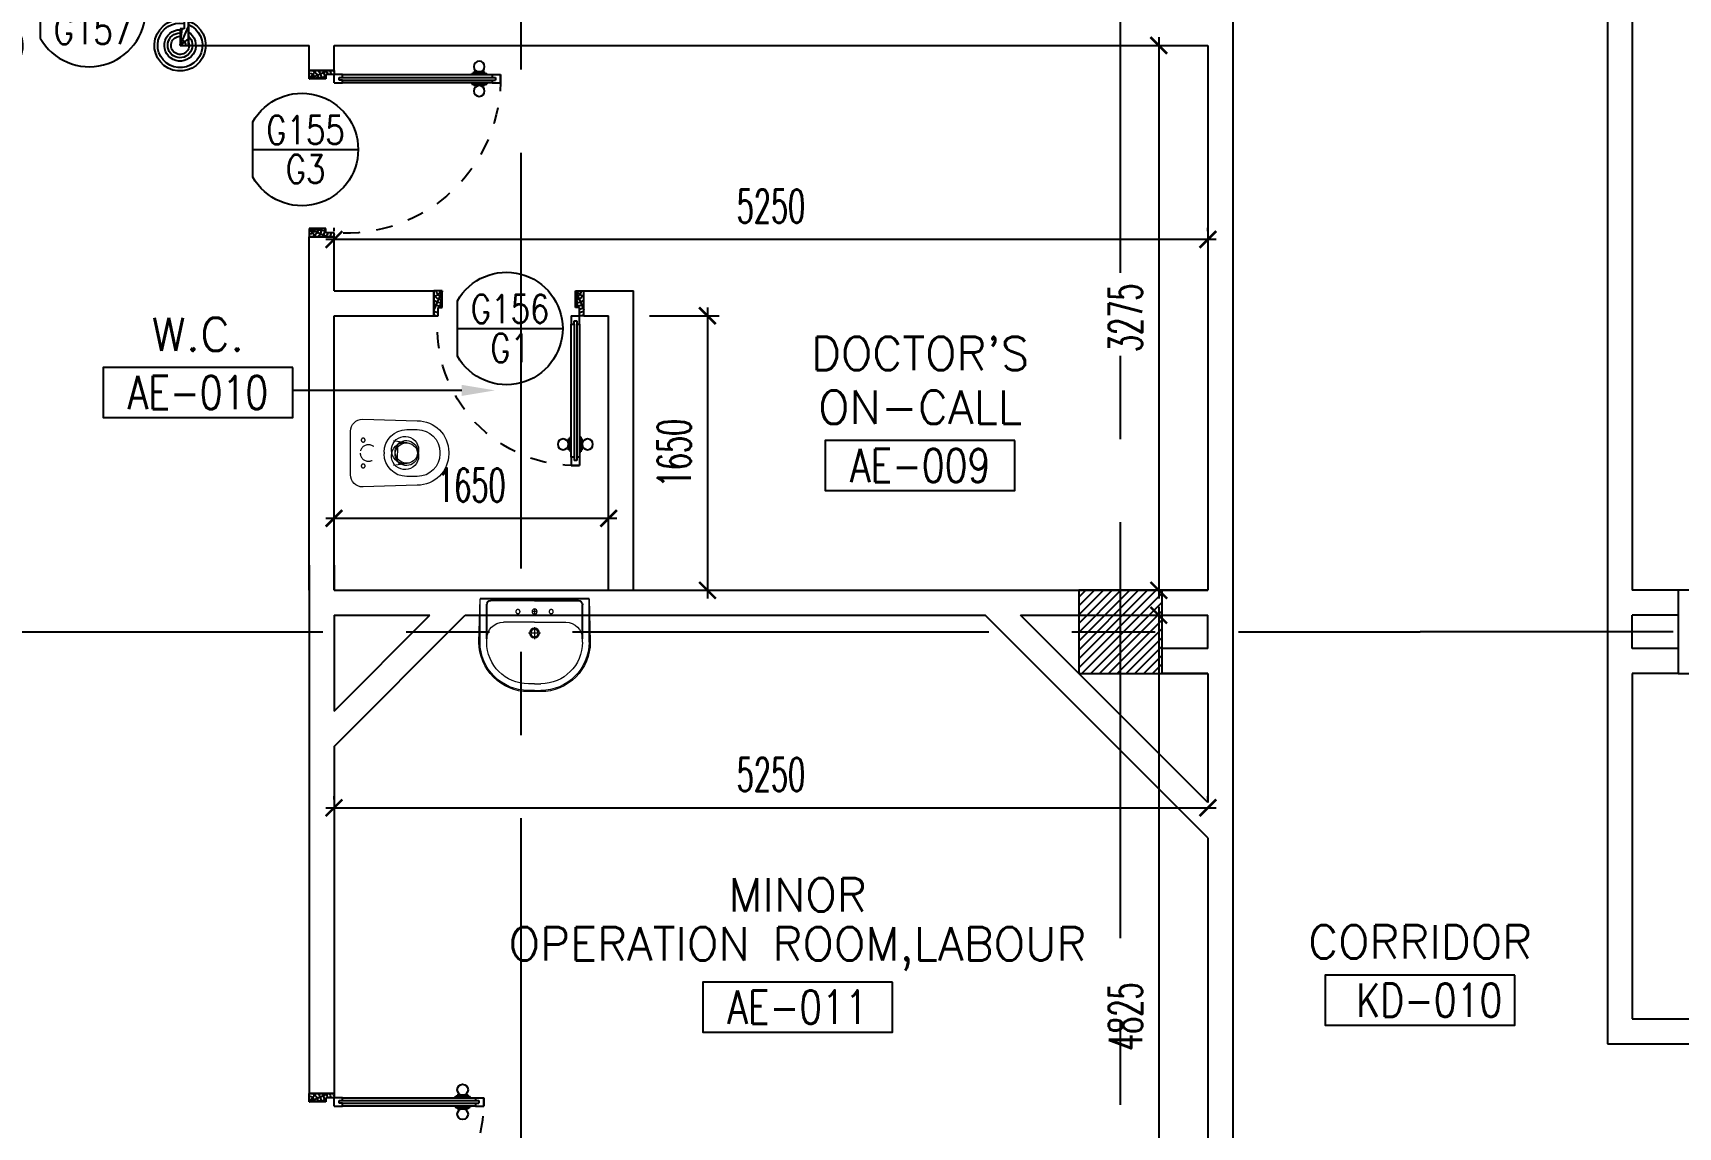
# Model space of a CAD drawing. Extents: x 417819.9 to 417911.9, y 43448 to 43539.2.
# Drawn here: x 417881.36 to 417891.25, y 43515.52 to 43522.09 of the extents above; entities that cross this region are included whole.
import ezdxf
from ezdxf.enums import TextEntityAlignment as Align

# ---------------------------------------------------------------- set-up
doc = ezdxf.new("R2010")
doc.units = 0
doc.header["$MEASUREMENT"] = 0
doc.header["$PDMODE"] = 3
doc.header["$PDSIZE"] = 0.1
for name, pattern in [('CENTERX2', [4, 2.5, -0.5, 0.5, -0.5]), ('DASHED', [0.75, 0.5, -0.25]), ('HIDDEN', [0.375, 0.25, -0.125]), ('HIDDEN2', [0.1875, 0.125, -0.0625])]:
    doc.linetypes.add(name, pattern=pattern)
doc.layers.get('0').update_dxf_attribs({"linetype": 'CONTINUOUS'})
doc.layers.get('DEFPOINTS').update_dxf_attribs({"linetype": 'CONTINUOUS'})
for name, color, linetype in [('AXES', 11, 'CENTERX2'), ('COL', 2, 'CONTINUOUS'), ('DIM', 4, 'CONTINUOUS'), ('DOOR', 4, 'CONTINUOUS'), ('DOOR-CR', 2, 'CONTINUOUS'), ('DOOR-DIM', 3, 'CONTINUOUS'), ('DOOR-NO', 3, 'CONTINUOUS'), ('FIX', 3, 'CONTINUOUS'), ('HAT', 8, 'CONTINUOUS'), ('RM-BOX', 2, 'CONTINUOUS'), ('RM-IND', 5, 'CONTINUOUS'), ('RM-NAME', 2, 'CONTINUOUS'), ('RM-NO', 2, 'CONTINUOUS'), ('WALL', 2, 'CONTINUOUS')]:
    doc.layers.add(name, color=color, linetype=linetype)
doc.styles.add('ROMANS', font='ROMANS.shx', dxfattribs={"width": 0.6})
doc.dimstyles.new('STANDARD in', dxfattribs={"dimtxt": 0.2, "dimasz": 0.1, "dimexe": 0.07, "dimexo": 0.05, "dimgap": 0.1, "dimtad": 1, "dimdec": 0, "dimlfac": 1000, "dimzin": 0, "dimdsep": 46, "dimtxsty": 'ROMANS', "dimblk": 'ARCHTICK', "dimcen": 0.05, "dimdle": 0.05, "dimclrd": 4, "dimclre": 4, "dimclrt": 2, "dimadec": 0, "dimazin": 0, "dimtfac": 1, "dimtdec": 0, "dimtmove": 2, "dimatfit": 3, "dimfxl": 0, "dimtolj": 1, "dimtzin": 0, "dimarcsym": 0})

# ---------------------------------------------------------------- blocks, each defined once
blk = doc.blocks.new('RM1')
at = {"layer": 'RM-BOX'}
blk.add_lwpolyline([(569.9, -200), (-569.9, -200), (-569.9, -500), (569.9, -500)], close=True, dxfattribs=at)
at = {"layer": 'RM-NAME', "style": 'ROMANS'}
for tag, p in [('ROOMNAME1', (0, 323.8)), ('ROOMNAME2', (0, 0))]:
    blk.add_attdef(tag, text='', height=200, dxfattribs=at).set_placement(p, align=Align.MIDDLE)
at = {"layer": 'RM-NO', "style": 'ROMANS', "width": 0.8}
blk.add_attdef('ROOMNO', text='', height=200, dxfattribs=at).set_placement((0, -350), align=Align.MIDDLE)
blk = doc.blocks.new('*X49')
at = {"color": 0}
for p, q in [((80579.2, 62335.9), (81044.4, 62801)), ((80579.2, 62388.9), (80991.3, 62801)), ((80579.2, 62441.9), (80938.3, 62801)), ((80579.2, 62495), (80885.3, 62801)), ((80579.2, 62548), (80832.2, 62801)), ((80579.2, 62601), (80779.2, 62801)), ((80579.2, 62654.1), (80726.2, 62801)), ((80579.2, 62707.1), (80673.1, 62801)), ((80579.2, 62760.1), (80620.1, 62801)), ((80597.4, 62301), (81079.2, 62782.8)), ((80650.4, 62301), (81079.2, 62729.8)), ((80703.5, 62301), (81079.2, 62676.8)), ((80756.5, 62301), (81079.2, 62623.7)), ((80809.5, 62301), (81079.2, 62570.7)), ((80862.6, 62301), (81079.2, 62517.7)), ((80915.6, 62301), (81079.2, 62464.6)), ((80968.6, 62301), (81079.2, 62411.6)), ((81021.7, 62301), (81079.2, 62358.6)), ((81074.7, 62301), (81079.2, 62305.5))]:
    blk.add_line(p, q, dxfattribs=at)
blk = doc.blocks.new('A$C24ED45A6')
at = {"layer": 'DOOR', "color": 0, "linetype": 'ByBlock'}
for p, q in [((925, 1100), (925, 1150)), ((925, 1150), (975, 1150)), ((975, 1150), (925, 1150)), ((942, 1100), (925, 1100)), ((942, 1100), (942, 1120)), ((958, 1120), (942, 1120)), ((958, 1100), (958, 1120)), ((975, 1100), (958, 1100)), ((975, 1100), (975, 1150)), ((908.8, 1055), (908.8, 990.2)), ((917.8, 1055), (908.8, 1055)), ((917.8, 990.2), (908.8, 990.2)), ((917.8, 977.6), (917.8, 1067.6)), ((925, 1067.6), (917.8, 1067.6)), ((917.8, 1055), (917.8, 990.2)), ((975, 1067.6), (982.2, 1067.6)), ((982.2, 977.6), (982.2, 1067.6)), ((982.2, 1055), (982.2, 990.2)), ((982.2, 1055), (991.2, 1055)), ((982.2, 990.2), (991.2, 990.2)), ((991.2, 1055), (991.2, 990.2)), ((925, 977.6), (917.8, 977.6)), ((975, 977.6), (982.2, 977.6)), ((925, 150), (925, 200)), ((925, 200), (942, 200)), ((942, 200), (942, 180)), ((958, 180), (958, 200)), ((958, 200), (975, 200)), ((975, 200), (975, 150)), ((0, 0), (0, 150)), ((0, 150), (25, 150)), ((25, 150), (25, 100)), ((25, 100), (50, 100)), ((50, 100), (50, 0)), ((925, 150), (975, 150)), ((942, 180), (958, 180)), ((975, 100), (950, 100)), ((950, 100), (950, 0)), ((1000, 150), (975, 150)), ((975, 150), (975, 100)), ((1000, 150), (1000, 0)), ((50, 0), (0, 0)), ((950, 0), (1000, 0))]:
    blk.add_line(p, q, dxfattribs=at)
at = {"layer": 'DOOR', "linetype": 'ByBlock'}
for p, q in [((925, 1100), (925, 200)), ((942, 200), (942, 1100)), ((958, 200), (958, 1100)), ((975, 200), (975, 1100))]:
    blk.add_line(p, q, dxfattribs=at)
at = {"layer": 'DOOR', "color": 9, "linetype": 'ByBlock'}
for p, q in [((50, 0), (0, 113.7)), ((50, 0), (36.6, 100)), ((950, 0), (1000, 113.7)), ((950, 0), (963.4, 100)), ((50, 0), (0, 40.1)), ((950, 0), (1000, 40.1))]:
    blk.add_line(p, q, dxfattribs=at)
at = {"layer": 'DOOR', "color": 0, "linetype": 'ByBlock'}
for centre in [(876.5, 1022.6), (1023.5, 1022.6)]:
    blk.add_circle(centre, 32.4, dxfattribs=at)
at = {"layer": 'DOOR', "linetype": 'HIDDEN', "ltscale": 0.5}
blk.add_arc((950, 222.5), 927.8, 88.45601, 184.48155, dxfattribs=at)
at = {"layer": 'DOOR', "color": 9, "linetype": 'ByBlock'}
for centre, radius, start, end in [((50, 0), 154.4, 103.71423, 108.89471), ((50, 0), 134.4, 100.71998, 111.84015), ((50, 0), 114.4, 102.62257, 115.91616), ((950, 0), 134.4, 68.15985, 79.28002), ((950, 0), 114.4, 64.08384, 77.37743), ((950, 0), 154.4, 71.10529, 76.28577), ((50, 0), 94.4, 90, 121.98181), ((50, 0), 74.4, 90, 132.22357), ((50, 0), 54.4, 90, 156.79262), ((50, 0), 34.4, 90, 180), ((50, 0), 14.4, 90, 180), ((950, 0), 94.4, 58.01819, 90), ((950, 0), 74.4, 47.77643, 90), ((950, 0), 54.4, 23.20738, 90), ((950, 0), 34.4, 0, 90), ((950, 0), 14.4, 0, 90)]:
    blk.add_arc(centre, radius, start, end, dxfattribs=at)
at = {"layer": 'WALL'}
blk.add_line((1000, 0), (1000, 150), dxfattribs=at)
blk = doc.blocks.new('A$C272A55A0')
at = {"layer": 'DOOR', "color": 0, "linetype": 'ByBlock'}
for p, q in [((0, 900.4), (0, 1050.4)), ((50, 1050.4), (0, 1050.4)), ((50, 950.4), (50, 1050.4)), ((1750, 950.4), (1750, 1050.4)), ((1750, 1050.4), (1800, 1050.4)), ((1800, 1050.4), (1800, 900.4)), ((0, 900.4), (25, 900.4)), ((25, 950.4), (50, 950.4)), ((25, 900.4), (25, 950.4)), ((75, 900.4), (25, 900.4)), ((25, 850.4), (25, 900.4)), ((75, 900.4), (75, 850.4)), ((1725, 900.4), (1775, 900.4)), ((1725, 900.4), (1725, 850.4)), ((1775, 950.4), (1750, 950.4)), ((1775, 900.4), (1775, 950.4)), ((1800, 900.4), (1775, 900.4)), ((1775, 850.4), (1775, 900.4)), ((42, 850.4), (25, 850.4)), ((58, 870.4), (42, 870.4)), ((42, 870.4), (42, 850.4)), ((58, 850.4), (58, 870.4)), ((75, 850.4), (58, 850.4)), ((1725, 850.4), (1742, 850.4)), ((1742, 870.4), (1758, 870.4)), ((1742, 850.4), (1742, 870.4)), ((1758, 870.4), (1758, 850.4)), ((1758, 850.4), (1775, 850.4)), ((1717.8, 160.1), (1708.8, 160.1)), ((1708.8, 95.3), (1708.8, 160.1)), ((1725, 172.7), (1717.8, 172.7)), ((1717.8, 172.7), (1717.8, 82.7)), ((1717.8, 95.3), (1717.8, 160.1)), ((1775, 172.7), (1782.2, 172.7)), ((1782.2, 172.7), (1782.2, 82.7)), ((1782.2, 160.1), (1791.2, 160.1)), ((1782.2, 95.3), (1782.2, 160.1)), ((1791.2, 95.3), (1791.2, 160.1)), ((25, 50.4), (42, 50.4)), ((25, 50.4), (25, 0.4)), ((25, 0.4), (75, 0.4)), ((75, 0.4), (25, 0.4)), ((42, 50.4), (42, 30.4)), ((42, 30.4), (58, 30.4)), ((58, 50.4), (75, 50.4)), ((58, 50.4), (58, 30.4)), ((75, 50.4), (75, 0.4)), ((1717.8, 95.3), (1708.8, 95.3)), ((1725, 82.7), (1717.8, 82.7)), ((1742, 50.4), (1725, 50.4)), ((1725, 50.4), (1725, 0.4)), ((1775, 0.4), (1725, 0.4)), ((1725, 0.4), (1775, 0.4)), ((1742, 50.4), (1742, 30.4)), ((1758, 30.4), (1742, 30.4)), ((1775, 50.4), (1758, 50.4)), ((1758, 50.4), (1758, 30.4)), ((1775, 82.7), (1782.2, 82.7)), ((1775, 50.4), (1775, 0.4)), ((1782.2, 95.3), (1791.2, 95.3))]:
    blk.add_line(p, q, dxfattribs=at)
at = {"layer": 'DOOR', "color": 9, "linetype": 'ByBlock'}
for p, q in [((50, 1050.4), (0, 1010.2)), ((50, 1050.4), (0, 936.6)), ((50, 1050.4), (36.6, 950.4)), ((1750, 1050.4), (1800, 1010.2)), ((1750, 1050.4), (1800, 936.6)), ((1750, 1050.4), (1763.4, 950.4))]:
    blk.add_line(p, q, dxfattribs=at)
at = {"layer": 'DOOR', "linetype": 'ByBlock'}
for p, q in [((25, 850.4), (25, 50.4)), ((42, 850.4), (42, 50.4)), ((58, 850.4), (58, 50.4)), ((75, 50.4), (75, 850.4)), ((1725, 50.4), (1725, 850.4)), ((1742, 850.4), (1742, 50.4)), ((1758, 850.4), (1758, 50.4)), ((1775, 850.4), (1775, 50.4))]:
    blk.add_line(p, q, dxfattribs=at)
at = {"layer": 'DOOR', "color": 0, "linetype": 'ByBlock'}
for centre in [(1676.5, 127.7), (1823.5, 127.7)]:
    blk.add_circle(centre, 32.4, dxfattribs=at)
at = {"layer": 'DOOR', "color": 9, "linetype": 'ByBlock'}
for centre, radius, start, end in [((50, 1050.4), 54.4, 203.20738, 270), ((50, 1050.4), 74.4, 227.77643, 270), ((50, 1050.4), 34.4, 180, 270), ((50, 1050.4), 14.4, 180, 270), ((1750, 1050.4), 14.4, 270, 0), ((1750, 1050.4), 34.4, 270, 0), ((1750, 1050.4), 54.4, 270, 336.79262), ((1750, 1050.4), 74.4, 270, 312.22357), ((50, 1050.4), 94.4, 238.01819, 270), ((50, 1050.4), 114.4, 244.08384, 257.37743), ((50, 1050.4), 134.4, 248.15985, 259.28002), ((50, 1050.4), 154.4, 251.10529, 256.28577), ((1750, 1050.4), 94.4, 270, 301.98181), ((1750, 1050.4), 114.4, 282.62257, 295.91616), ((1750, 1050.4), 134.4, 280.71998, 291.84015), ((1750, 1050.4), 154.4, 283.71423, 288.89471)]:
    blk.add_arc(centre, radius, start, end, dxfattribs=at)
at = {"layer": 'DOOR', "linetype": 'HIDDEN', "ltscale": 0.5}
for centre, start, end in [((50, 851.4), 268.31738, 3.29648), ((1750, 851.4), 176.70352, 271.68262)]:
    blk.add_arc(centre, 851.4, start, end, dxfattribs=at)
at = {"layer": 'WALL', "linetype": 'ByBlock'}
blk.add_line((1800, 900.4), (1800, 1050.4), dxfattribs=at)
blk = doc.blocks.new('DD1')
at = {"layer": 'DOOR-CR'}
blk.add_line((-316.5, 0), (316.5, 0), dxfattribs=at)
blk.add_lwpolyline([(-316.5, -165.7, 3.820224), (-316.5, 165.7)], format="xyb", close=True, dxfattribs=at)
at = {"layer": 'DOOR-NO', "color": 255, "style": 'ROMANS'}
for tag, width, p in [('G', 0.8, (-21.7, 155.8)), ('0000', 0.7, (-21.7, -135.5))]:
    blk.add_attdef(tag, text='', height=195.5, dxfattribs=dict(at, width=width)).set_placement(p, align=Align.MIDDLE)
blk = doc.blocks.new('LAV1')
at = {"layer": 'FIX', "linetype": 'ByBlock'}
blk.add_line((-327.5, -25), (327.5, -25), dxfattribs=at)
at = {"layer": 'FIX', "linetype": 'Continuous', "lineweight": 20}
for p, q in [((-327.5, -285), (-327.5, -25)), ((327.5, -285), (327.5, -25)), ((0, -165), (-187.5, -165)), ((0, -165), (187.5, -165)), ((-287.5, -285), (-287.5, -265)), ((287.5, -285), (287.5, -265)), ((0, -535), (-37.5, -535)), ((0, -575), (-37.5, -575)), ((0, -535), (37.5, -535)), ((0, -575), (37.5, -575))]:
    blk.add_line(p, q, dxfattribs=at)
at = {"layer": 'FIX', "linetype": 'ByBlock', "ltscale": 0.3}
for p, q in [((-287.5, -265), (-287.5, -60)), ((0, -35), (-262.5, -35)), ((0, -35), (262.5, -35)), ((287.5, -265), (287.5, -60))]:
    blk.add_line(p, q, dxfattribs=at)
at = {"layer": 'FIX', "lineweight": 20}
for p, q in [((0, -85.4), (0, -116.5)), ((-15.6, -100.9), (15.5, -100.9))]:
    blk.add_line(p, q, dxfattribs=at)
at = {"layer": 'FIX', "linetype": 'DASHED', "lineweight": 20, "ltscale": 0.04}
for p, q in [((0, -193.9), (0, -266.1)), ((-35.7, -230.5), (36.6, -230.5))]:
    blk.add_line(p, q, dxfattribs=at)
at = {"layer": 'FIX', "linetype": 'Continuous', "lineweight": 20}
blk.add_lwpolyline([(294.8, -25), (0, -25), (-327.5, -25), (-334.5, -285, 0.414214), (-37.5, -582), (0, -582), (37.5, -582, 0.414214), (334.5, -285), (327.5, -25), (0, -25)], format="xyb", dxfattribs=at)
at = {"layer": 'FIX', "linetype": 'HIDDEN', "lineweight": 20, "ltscale": 0.05}
for centre in [(-100, -100.9), (100, -100.9)]:
    blk.add_circle(centre, 12.4, dxfattribs=at)
at = {"layer": 'FIX', "lineweight": 20}
for centre, radius in [((0, -100.9), 15.5), ((0.5, -230), 29.5), ((0.5, -230), 22.5)]:
    blk.add_circle(centre, radius, dxfattribs=at)
at = {"layer": 'FIX', "linetype": 'ByBlock', "ltscale": 0.3}
for centre, start, end in [((-262.5, -60), 90, 180), ((262.5, -60), 0, 90)]:
    blk.add_arc(centre, 25, start, end, dxfattribs=at)
at = {"layer": 'FIX', "linetype": 'Continuous', "lineweight": 20}
for centre, radius, start, end in [((-187.5, -265), 100, 90, 180), ((187.5, -265), 100, 0, 90), ((-37.5, -285), 290, 180, 270), ((-37.5, -285), 250, 180, 270), ((37.5, -285), 290, 270, 0), ((37.5, -285), 250, 270, 0)]:
    blk.add_arc(centre, radius, start, end, dxfattribs=at)
blk = doc.blocks.new('WC1')
at = {"layer": 'FIX', "lineweight": 20}
for p, q in [((35, 203.8), (-293, 193.8)), ((-230, 140.8), (-293, 140.8)), ((108, 0), (108, 130.8)), ((-482, 4.8), (-482, -4.8)), ((-429, 4.8), (-429, -4.8)), ((-288.7, 24.2), (-294.5, 0)), ((-294.5, 0), (-288.7, -24.2)), ((-149.8, 75.7), (-245.4, 60.1)), ((-94, 4.8), (-94, -4.8)), ((108, -130.8), (108, 0)), ((-245.4, -60.1), (-149.8, -75.7)), ((-293, -140.8), (-230, -140.8)), ((-293, -193.8), (35, -203.8)), ((31.8, -203.8), (35, -203.8))]:
    blk.add_line(p, q, dxfattribs=at)
at = {"layer": 'FIX', "linetype": 'Continuous', "lineweight": 20}
blk.add_line((-175.1, -47.3), (-175.4, 44.6), dxfattribs=at)
at = {"layer": 'FIX', "linetype": 'HIDDEN2', "lineweight": 20, "ltscale": 0.3}
blk.add_circle((0, 0), 49.8, dxfattribs=at)
at = {"layer": 'FIX', "linetype": 'HIDDEN', "lineweight": 20, "ltscale": 0.05}
for centre in [(31.8, 77.5), (31.8, -77.5)]:
    blk.add_circle(centre, 11.6, dxfattribs=at)
at = {"layer": 'FIX', "lineweight": 20}
for centre, radius, start, end in [((35, 130.8), 73, 360, 90), ((-293, 4.8), 189, 90, 180), ((-293, 4.8), 136, 90, 180), ((-230, 4.8), 136, 360, 90), ((-228, -6.9), 68.2, 128.92417, 152.84682), ((-219.4, -17.6), 82, 108.49595, 128.92417), ((-293, -4.8), 189, 180, 270), ((-293, -4.8), 136, 180, 270), ((-228, 6.9), 68.2, 207.15318, 231.07583), ((-219.4, 17.6), 82, 231.07583, 251.50405), ((-230, -4.8), 136, 270, 0), ((35, -130.8), 73, 270, 0)]:
    blk.add_arc(centre, radius, start, end, dxfattribs=at)
at = {"layer": 'FIX', "linetype": 'Continuous', "lineweight": 20}
for centre, start, end in [((-197.7, 45.5), 357.66621, 91.61215), ((-197.4, -45.6), 268.38785, 2.33379)]:
    blk.add_arc(centre, 22.3, start, end, dxfattribs=at)
blk = doc.blocks.new('DOOR100')
at = {"layer": 'DOOR', "color": 7, "linetype": 'ByBlock'}
for p, q in [((-75, 1250), (-75, 1300)), ((-75, 1300), (-25, 1300)), ((-25, 1300), (-75, 1300)), ((-25, 1250), (-25, 1300)), ((-91.2, 1205), (-91.2, 1140.2)), ((-82.2, 1205), (-91.2, 1205)), ((-82.2, 1127.6), (-82.2, 1217.6)), ((-75, 1217.6), (-82.2, 1217.6)), ((-82.2, 1205), (-82.2, 1140.2)), ((-58, 1250), (-75, 1250)), ((-58, 1250), (-58, 1270)), ((-42, 1270), (-58, 1270)), ((-42, 1250), (-42, 1270)), ((-25, 1250), (-42, 1250)), ((-25, 1217.6), (-17.8, 1217.6)), ((-17.8, 1127.6), (-17.8, 1217.6)), ((-17.8, 1205), (-17.8, 1140.2)), ((-17.8, 1205), (-8.8, 1205)), ((-8.8, 1205), (-8.8, 1140.2)), ((-82.2, 1140.2), (-91.2, 1140.2)), ((-75, 1127.6), (-82.2, 1127.6)), ((-25, 1127.6), (-17.8, 1127.6)), ((-17.8, 1140.2), (-8.8, 1140.2)), ((-75, 200), (-58, 200)), ((-75, 150), (-75, 200)), ((-58, 200), (-58, 180)), ((-42, 200), (-25, 200)), ((-42, 180), (-42, 200)), ((-25, 200), (-25, 150)), ((-1200, 0), (-1200, 150)), ((-1200, 150), (-1175, 150)), ((-1200, 150), (-1200, 0)), ((-1150, 0), (-1200, 113.7)), ((-1175, 150), (-1175, 100)), ((-1175, 100), (-1150, 100)), ((-1150, 0), (-1163.4, 100)), ((-1150, 100), (-1150, 0)), ((-75, 150), (-25, 150)), ((-58, 180), (-42, 180)), ((-50, 0), (0, 113.7)), ((-50, 100), (-50, 0)), ((-50, 0), (-36.6, 100)), ((-25, 100), (-50, 100)), ((0, 150), (-25, 150)), ((-25, 150), (-25, 100)), ((0, 0), (0, 150)), ((0, 150), (0, 0)), ((-1150, 0), (-1200, 40.1)), ((-1150, 0), (-1200, 0)), ((-50, 0), (0, 40.1)), ((-50, 0), (0, 0))]:
    blk.add_line(p, q, dxfattribs=at)
at = {"layer": 'DOOR', "linetype": 'ByBlock'}
for p, q in [((-75, 1250), (-75, 200)), ((-58, 200), (-58, 1250)), ((-42, 200), (-42, 1250)), ((-25, 200), (-25, 1250))]:
    blk.add_line(p, q, dxfattribs=at)
at = {"layer": 'DOOR', "color": 7, "linetype": 'ByBlock'}
for centre in [(-123.5, 1172.6), (23.5, 1172.6)]:
    blk.add_circle(centre, 32.4, dxfattribs=at)
at = {"layer": 'DOOR', "linetype": 'HIDDEN', "ltscale": 0.5}
blk.add_arc((-25, 150), 1150, 90, 180, dxfattribs=at)
at = {"layer": 'DOOR', "color": 7, "linetype": 'ByBlock'}
for centre, radius, start, end in [((-1150, 0), 154.4, 103.71423, 108.89471), ((-1150, 0), 134.4, 100.71998, 111.84015), ((-50, 0), 134.4, 68.15985, 79.28002), ((-50, 0), 114.4, 64.08384, 77.37743), ((-50, 0), 154.4, 71.10529, 76.28577), ((-1150, 0), 94.4, 90, 121.98181), ((-1150, 0), 74.4, 90, 132.22357), ((-1150, 0), 54.4, 90, 156.79262), ((-1150, 0), 34.4, 90, 180), ((-1150, 0), 14.4, 90, 180), ((-50, 0), 94.4, 58.01819, 90), ((-50, 0), 74.4, 47.77643, 90), ((-50, 0), 54.4, 23.20738, 90), ((-50, 0), 34.4, 0, 90), ((-50, 0), 14.4, 0, 90)]:
    blk.add_arc(centre, radius, start, end, dxfattribs=at)
blk = doc.blocks.new('DOOR90')
at = {"layer": 'DOOR', "color": 7, "linetype": 'ByBlock'}
for p, q in [((-150, 0), (0, 0)), ((-150, 0), (-150, -25)), ((0, -50), (-113.7, 0)), ((0, -50), (-40.1, 0)), ((0, -50), (0, 0)), ((-1000, -25), (-1050, -25)), ((-1050, -75), (-1050, -25)), ((-1050, -25), (-1050, -75)), ((-1000, -75), (-1050, -75)), ((-1000, -42), (-1020, -42)), ((-1020, -42), (-1020, -58)), ((-1000, -58), (-1020, -58)), ((-1000, -25), (-1000, -42)), ((-1000, -58), (-1000, -75)), ((-877.6, -17.8), (-967.6, -17.8)), ((-967.6, -25), (-967.6, -17.8)), ((-967.6, -75), (-967.6, -82.2)), ((-877.6, -82.2), (-967.6, -82.2)), ((-955, -8.8), (-890.2, -8.8)), ((-955, -17.8), (-955, -8.8)), ((-955, -17.8), (-890.2, -17.8)), ((-955, -82.2), (-890.2, -82.2)), ((-955, -82.2), (-955, -91.2)), ((-955, -91.2), (-890.2, -91.2)), ((-890.2, -17.8), (-890.2, -8.8)), ((-890.2, -82.2), (-890.2, -91.2)), ((-877.6, -25), (-877.6, -17.8)), ((-877.6, -75), (-877.6, -82.2)), ((-200, -25), (-150, -25)), ((-200, -42), (-200, -25)), ((-180, -42), (-200, -42)), ((-200, -58), (-180, -58)), ((-200, -75), (-200, -58)), ((-150, -75), (-200, -75)), ((-180, -58), (-180, -42)), ((-150, -25), (-100, -25)), ((-150, -75), (-150, -25)), ((-100, -25), (-100, -50)), ((0, -50), (-100, -36.6)), ((-100, -50), (0, -50)), ((-150, -875), (-100, -875)), ((-150, -900), (-150, -875)), ((0, -850), (-113.7, -900)), ((-100, -875), (-100, -850)), ((0, -850), (-100, -863.4)), ((-100, -850), (0, -850)), ((0, -850), (-40.1, -900)), ((0, -850), (0, -900)), ((-150, -900), (0, -900)), ((0, -900), (-150, -900))]:
    blk.add_line(p, q, dxfattribs=at)
at = {"layer": 'DOOR', "linetype": 'ByBlock'}
for p, q in [((-200, -25), (-1000, -25)), ((-200, -42), (-1000, -42)), ((-200, -58), (-1000, -58)), ((-1000, -75), (-200, -75))]:
    blk.add_line(p, q, dxfattribs=at)
at = {"layer": 'DOOR', "color": 7, "linetype": 'ByBlock'}
for centre in [(-922.6, 23.5), (-922.6, -123.5)]:
    blk.add_circle(centre, 32.4, dxfattribs=at)
for centre, radius, start, end in [((0, -50), 154.4, 161.10529, 166.28577), ((0, -50), 94.4, 148.01819, 180), ((0, -50), 134.4, 158.15985, 169.28002), ((0, -50), 114.4, 154.08384, 167.37743), ((0, -50), 74.4, 137.77643, 180), ((0, -50), 54.4, 113.20738, 180), ((0, -50), 34.4, 90, 180), ((0, -50), 14.4, 90, 180), ((0, -850), 154.4, 193.71423, 198.89471), ((0, -850), 134.4, 190.71998, 201.84015), ((0, -850), 94.4, 180, 211.98181), ((0, -850), 74.4, 180, 222.22357), ((0, -850), 54.4, 180, 246.79262), ((0, -850), 34.4, 180, 270), ((0, -850), 14.4, 180, 270)]:
    blk.add_arc(centre, radius, start, end, dxfattribs=at)
at = {"layer": 'DOOR', "linetype": 'HIDDEN', "ltscale": 0.5}
blk.add_arc((-222.2, -50), 828.2, 178.27012, 275.00304, dxfattribs=at)
blk = doc.blocks.new('_ARCHTICK')
at = {"color": 0, "linetype": 'ByBlock', "const_width": 0.15}
blk.add_lwpolyline([(-0.5, -0.5), (0.5, 0.5)], dxfattribs=at)
blk = doc.blocks.new('*D229')
at = {"layer": 'DEFPOINTS', "color": 0}
for p in [(417887.2966, 43522.0193), (417887.2966, 43518.7443), (417888.1265, 43518.7443)]:
    blk.add_point(p, dxfattribs=at)
at = {"layer": 'DIM', "color": 4, "lineweight": -2}
for p, q in [((417888.1265, 43522.0693), (417888.1265, 43518.6943)), ((417887.3466, 43522.0193), (417888.1965, 43522.0193)), ((417887.3466, 43518.7443), (417888.1965, 43518.7443))]:
    blk.add_line(p, q, dxfattribs=at)
at = {"layer": 'DIM', "color": 4, "lineweight": -2, "xscale": 0.1, "yscale": 0.1, "zscale": 0.1}
for p, rotation in [((417888.1265, 43522.0193), 90), ((417888.1265, 43518.7443), 270)]:
    blk.add_blockref('_ARCHTICK', p, dxfattribs=dict(at, rotation=rotation))
at = {"layer": 'DIM', "color": 2, "insert": (417887.9265, 43520.3818), "char_height": 0.2, "attachment_point": 5, "rotation": 90, "style": 'ROMANS'}
blk.add_mtext('\\A1;3275', dxfattribs=at)
blk = doc.blocks.new('*D230')
at = {"layer": 'DEFPOINTS', "color": 0}
for p in [(417883.1716, 43520.8531), (417883.1716, 43520.8531), (417888.4216, 43520.8531)]:
    blk.add_point(p, dxfattribs=at)
at = {"layer": 'DIM', "color": 4, "lineweight": -2}
for p, q in [((417888.4716, 43520.8531), (417883.1216, 43520.8531)), ((417883.1716, 43520.9031), (417883.1716, 43520.9231)), ((417888.4216, 43520.9031), (417888.4216, 43520.9231))]:
    blk.add_line(p, q, dxfattribs=at)
at = {"layer": 'DIM', "color": 4, "lineweight": -2, "xscale": 0.1, "yscale": 0.1, "zscale": 0.1, "rotation": 180}
blk.add_blockref('_ARCHTICK', (417883.1716, 43520.8531), dxfattribs=at)
at = {"layer": 'DIM', "color": 4, "lineweight": -2, "xscale": 0.1, "yscale": 0.1, "zscale": 0.1}
blk.add_blockref('_ARCHTICK', (417888.4216, 43520.8531), dxfattribs=at)
at = {"layer": 'DIM', "color": 2, "insert": (417885.7966, 43521.0531), "char_height": 0.2, "attachment_point": 5, "style": 'ROMANS'}
blk.add_mtext('\\A1;5250', dxfattribs=at)
blk = doc.blocks.new('*D231')
at = {"layer": 'DEFPOINTS', "color": 0}
for p in [(417883.1716, 43519.1768), (417883.1716, 43518.9699), (417884.8216, 43518.9699)]:
    blk.add_point(p, dxfattribs=at)
at = {"layer": 'DIM', "color": 4, "lineweight": -2}
for p, q in [((417884.8716, 43519.1768), (417883.1216, 43519.1768)), ((417883.1716, 43519.0199), (417883.1716, 43519.2468)), ((417884.8216, 43519.0199), (417884.8216, 43519.2468))]:
    blk.add_line(p, q, dxfattribs=at)
at = {"layer": 'DIM', "color": 4, "lineweight": -2, "xscale": 0.1, "yscale": 0.1, "zscale": 0.1, "rotation": 180}
blk.add_blockref('_ARCHTICK', (417883.1716, 43519.1768), dxfattribs=at)
at = {"layer": 'DIM', "color": 4, "lineweight": -2, "xscale": 0.1, "yscale": 0.1, "zscale": 0.1}
blk.add_blockref('_ARCHTICK', (417884.8216, 43519.1768), dxfattribs=at)
at = {"layer": 'DIM', "color": 2, "insert": (417883.9966, 43519.3768), "char_height": 0.2, "attachment_point": 5, "style": 'ROMANS'}
blk.add_mtext('\\A1;1650', dxfattribs=at)
blk = doc.blocks.new('*D232')
at = {"layer": 'DEFPOINTS', "color": 0}
for p in [(417885.0175, 43520.3943), (417885.0175, 43518.7443), (417885.4154, 43518.7443)]:
    blk.add_point(p, dxfattribs=at)
at = {"layer": 'DIM', "color": 4, "lineweight": -2}
for p, q in [((417885.0675, 43520.3943), (417885.4854, 43520.3943)), ((417885.4154, 43520.4443), (417885.4154, 43518.6943)), ((417885.0675, 43518.7443), (417885.4854, 43518.7443))]:
    blk.add_line(p, q, dxfattribs=at)
at = {"layer": 'DIM', "color": 4, "lineweight": -2, "xscale": 0.1, "yscale": 0.1, "zscale": 0.1}
for p, rotation in [((417885.4154, 43520.3943), 90), ((417885.4154, 43518.7443), 270)]:
    blk.add_blockref('_ARCHTICK', p, dxfattribs=dict(at, rotation=rotation))
at = {"layer": 'DIM', "color": 2, "insert": (417885.2154, 43519.5693), "char_height": 0.2, "attachment_point": 5, "rotation": 90, "style": 'ROMANS'}
blk.add_mtext('\\A1;1650', dxfattribs=at)
blk = doc.blocks.new('*D233')
at = {"layer": 'DEFPOINTS', "color": 0}
for p in [(417887.3921, 43518.5943), (417888.0306, 43513.7693), (417888.1265, 43513.7693)]:
    blk.add_point(p, dxfattribs=at)
at = {"layer": 'DIM', "color": 4, "lineweight": -2}
for p, q in [((417887.4421, 43518.5943), (417888.1965, 43518.5943)), ((417888.1265, 43518.6443), (417888.1265, 43513.7193)), ((417888.0806, 43513.7693), (417888.1965, 43513.7693))]:
    blk.add_line(p, q, dxfattribs=at)
at = {"layer": 'DIM', "color": 4, "lineweight": -2, "xscale": 0.1, "yscale": 0.1, "zscale": 0.1}
for p, rotation in [((417888.1265, 43518.5943), 90), ((417888.1265, 43513.7693), 270)]:
    blk.add_blockref('_ARCHTICK', p, dxfattribs=dict(at, rotation=rotation))
at = {"layer": 'DIM', "color": 2, "insert": (417887.9265, 43516.1818), "char_height": 0.2, "attachment_point": 5, "rotation": 90, "style": 'ROMANS'}
blk.add_mtext('\\A1;4825', dxfattribs=at)
blk = doc.blocks.new('*D234')
at = {"layer": 'DEFPOINTS', "color": 0}
for p in [(417883.1716, 43517.4371), (417888.4216, 43517.4371), (417888.4216, 43517.4371)]:
    blk.add_point(p, dxfattribs=at)
at = {"layer": 'DIM', "color": 4, "lineweight": -2}
for p, q in [((417883.1716, 43517.4871), (417883.1716, 43517.5071)), ((417888.4216, 43517.4871), (417888.4216, 43517.5071)), ((417883.1216, 43517.4371), (417888.4716, 43517.4371))]:
    blk.add_line(p, q, dxfattribs=at)
at = {"layer": 'DIM', "color": 4, "lineweight": -2, "xscale": 0.1, "yscale": 0.1, "zscale": 0.1, "rotation": 180}
blk.add_blockref('_ARCHTICK', (417883.1716, 43517.4371), dxfattribs=at)
at = {"layer": 'DIM', "color": 4, "lineweight": -2, "xscale": 0.1, "yscale": 0.1, "zscale": 0.1}
blk.add_blockref('_ARCHTICK', (417888.4216, 43517.4371), dxfattribs=at)
at = {"layer": 'DIM', "color": 2, "insert": (417885.7966, 43517.6371), "char_height": 0.2, "attachment_point": 5, "style": 'ROMANS'}
blk.add_mtext('\\A1;5250', dxfattribs=at)

msp = doc.modelspace()

# ---------------------------------------------------------------- linework, layer by layer
at = {"layer": 'AXES'}
for p, q in [((417887.8966, 43448.6529), (417887.8966, 43538.4875)), ((417884.2966, 43466.8743), (417884.2966, 43525.4443)), ((417820.6052, 43518.4943), (417889.6966, 43518.4943)), ((417911.2163, 43518.4943), (417889.6966, 43518.4943))]:
    msp.add_line(p, q, dxfattribs=at)
at = {"layer": 'COL'}
for p, q in [((417887.6466, 43518.7443), (417887.6466, 43518.2443)), ((417888.1466, 43518.7443), (417887.6466, 43518.7443)), ((417888.1466, 43518.2443), (417888.1466, 43518.7443)), ((417887.6466, 43518.2443), (417888.1466, 43518.2443))]:
    msp.add_line(p, q, dxfattribs=at)
msp.add_lwpolyline([(417891.2466, 43518.7443), (417891.2466, 43518.2443), (417891.7466, 43518.2443), (417891.7466, 43518.7443)], close=True, dxfattribs=at)
at = {"layer": 'RM-IND'}
msp.add_line((417883.9387, 43519.9457), (417882.9238, 43519.9457), dxfattribs=at)
msp.add_solid([(417883.9387, 43519.9123), (417883.9387, 43519.979), (417884.1387, 43519.9457)], dxfattribs=at)
at = {"layer": 'WALL'}
for p, q in [((417890.9716, 43525.4443), (417890.9716, 43518.7443)), ((417888.5716, 43525.0193), (417888.5716, 43508.9693)), ((417888.5716, 43525.0193), (417888.5716, 43508.9693)), ((417888.5716, 43525.0193), (417888.5716, 43508.9693)), ((417890.8216, 43525.0193), (417890.8216, 43516.0193)), ((417890.8216, 43525.0193), (417890.8216, 43516.0193)), ((417888.5716, 43524.6634), (417888.5716, 43508.9693)), ((417882.2966, 43522.1693), (417882.2966, 43522.0193)), ((417882.2966, 43522.0193), (417883.0216, 43522.0193)), ((417883.0216, 43521.8684), (417883.0216, 43522.0193)), ((417883.1716, 43522.0193), (417888.4216, 43522.0193)), ((417883.1716, 43521.8684), (417883.1716, 43522.0193)), ((417888.4216, 43522.0193), (417888.4216, 43518.7443)), ((417888.4216, 43522.0193), (417888.4216, 43518.7443)), ((417888.4216, 43522.0193), (417888.4216, 43518.7443)), ((417888.4216, 43522.0193), (417888.4216, 43518.7443)), ((417883.1716, 43521.8684), (417883.0216, 43521.8684)), ((417883.0216, 43518.7443), (417883.0216, 43520.8684)), ((417883.1716, 43520.8684), (417883.0216, 43520.8684)), ((417883.1716, 43520.5443), (417883.1716, 43520.8684)), ((417883.1716, 43520.5443), (417883.7716, 43520.5443)), ((417883.7716, 43520.3943), (417883.7716, 43520.5443)), ((417884.6716, 43520.5443), (417884.9716, 43520.5443)), ((417884.6716, 43520.3943), (417884.6716, 43520.5443)), ((417884.9716, 43518.7443), (417884.9716, 43520.5443)), ((417884.9716, 43520.2443), (417884.9716, 43520.5443)), ((417883.1716, 43518.7443), (417883.1716, 43520.3943)), ((417883.1716, 43520.3943), (417883.7716, 43520.3943)), ((417884.6716, 43520.3943), (417884.8216, 43520.3943)), ((417884.8216, 43518.7443), (417884.8216, 43520.3943)), ((417884.8216, 43520.2443), (417884.8216, 43520.3943)), ((417883.0216, 43518.8952), (417883.0216, 43515.7193)), ((417883.1716, 43518.8952), (417883.1716, 43518.7443)), ((417883.1716, 43518.7443), (417887.6466, 43518.7443)), ((417888.1466, 43518.7443), (417888.4216, 43518.7443)), ((417888.4216, 43518.7443), (417888.1466, 43518.7443)), ((417888.1466, 43518.7443), (417888.4216, 43518.7443)), ((417888.4216, 43518.7443), (417888.1466, 43518.7443)), ((417891.2466, 43518.7443), (417890.9716, 43518.7443)), ((417891.2466, 43518.7443), (417890.9716, 43518.7443)), ((417883.1716, 43517.8065), (417883.9595, 43518.5943)), ((417883.1716, 43518.5943), (417883.7474, 43518.5943)), ((417883.1716, 43518.5943), (417883.1716, 43518.0186)), ((417883.1716, 43518.0186), (417883.7474, 43518.5943)), ((417883.9595, 43518.5943), (417887.0845, 43518.5943)), ((417888.4216, 43517.2572), (417887.0845, 43518.5943)), ((417888.4216, 43517.4693), (417887.2966, 43518.5943)), ((417887.2966, 43518.5943), (417887.6466, 43518.5943)), ((417888.1466, 43518.5943), (417888.4216, 43518.5943)), ((417888.4216, 43518.3943), (417888.4216, 43518.5943)), ((417891.2466, 43518.5943), (417890.9716, 43518.5943)), ((417890.9716, 43518.3943), (417890.9716, 43518.5943)), ((417888.4216, 43518.3943), (417888.1466, 43518.3943)), ((417891.2466, 43518.3943), (417890.9716, 43518.3943)), ((417888.1466, 43518.2443), (417888.4216, 43518.2443)), ((417888.4216, 43518.2443), (417888.1466, 43518.2443)), ((417888.1466, 43518.2443), (417888.4216, 43518.2443)), ((417888.4216, 43518.2443), (417888.1466, 43518.2443)), ((417888.4216, 43518.2443), (417888.4216, 43517.4693)), ((417890.9716, 43518.2443), (417890.9716, 43516.1693)), ((417891.2466, 43518.2443), (417890.9716, 43518.2443)), ((417891.2466, 43518.2443), (417890.9716, 43518.2443)), ((417883.1716, 43517.8065), (417883.1716, 43515.7193)), ((417888.4216, 43517.2572), (417888.4216, 43514.5572)), ((417890.9716, 43516.1693), (417892.6966, 43516.1693)), ((417890.8216, 43516.0193), (417892.5466, 43516.0193)), ((417890.8216, 43516.0193), (417892.0966, 43516.0193)), ((417883.1716, 43515.7193), (417883.0216, 43515.7193))]:
    msp.add_line(p, q, dxfattribs=at)

# ---------------------------------------------------------------- block references
at = {"layer": 'DOOR', "xscale": -0.001000000047497451, "yscale": 0.0009999999892897904, "zscale": 0.001}
msp.add_blockref('DOOR100', (417881.0966, 43522.0193), dxfattribs=at)
at = {"layer": 'DOOR', "color": 0, "yscale": 0.0009999999892897904, "zscale": 0.001}
for name, p, xscale, rotation in [('A$C24ED45A6', (417883.0216, 43520.8684), -0.0009999999892897904, 270), ('A$C272A55A0', (417884.072, 43513.9193), 0.0009999999892897904, 90)]:
    msp.add_blockref(name, p, dxfattribs=dict(at, xscale=xscale, rotation=rotation))
at = {"layer": 'DOOR-DIM', "xscale": -0.0009999999892897904, "yscale": 0.0009999999892897904, "zscale": 0.001, "rotation": 270}
msp.add_blockref('DOOR90', (417884.6716, 43520.5443), dxfattribs=at)
at = {"layer": 'DOOR-NO'}
ref = msp.add_blockref('DD1', (417881.7233, 43522.2292), dxfattribs=dict(at, xscale=0.001000000047497451, yscale=0.0009999999892897904, zscale=0.001))
ref.add_attrib('G', 'G4', dxfattribs={"height": 0.17, "style": 'ROMANS', "width": 0.8}).set_placement((417881.7233, 43522.3471), align=Align.MIDDLE)
ref.add_attrib('000', 'G157', dxfattribs={"height": 0.17, "style": 'ROMANS', "width": 0.8}).set_placement((417881.7233, 43522.1113), align=Align.MIDDLE)
ref = msp.add_blockref('DD1', (417883, 43521.3935), dxfattribs=dict(at, xscale=-0.001000000047497451, yscale=0.0009999999892897904, zscale=0.001, rotation=180))
ref.add_attrib('G', 'G3', dxfattribs={"height": 0.17, "style": 'ROMANS', "width": 0.8}).set_placement((417883, 43521.2755), align=Align.MIDDLE)
ref.add_attrib('000', 'G155', dxfattribs={"height": 0.17, "style": 'ROMANS', "width": 0.8}).set_placement((417883, 43521.5113), align=Align.MIDDLE)
ref = msp.add_blockref('DD1', (417884.2291, 43520.3179), dxfattribs=dict(at, xscale=-0.001000000047497451, yscale=0.0009999999892897904, zscale=0.001, rotation=180))
ref.add_attrib('G', 'G1', dxfattribs={"height": 0.17, "style": 'ROMANS', "width": 0.8}).set_placement((417884.2291, 43520.1999), align=Align.MIDDLE)
ref.add_attrib('000', 'G156', dxfattribs={"height": 0.17, "style": 'ROMANS', "width": 0.8}).set_placement((417884.2291, 43520.4357), align=Align.MIDDLE)
at = {"layer": 'HAT', "xscale": 0.001000000047497451, "yscale": 0.0009999999892897904, "zscale": 0.001}
for p, values in [((417882.3539, 43520.2828), {'ROOMNO': 'AE-010', 'ROOMNAME2': 'W.C.'}), ((417886.6929, 43519.8442), {'ROOMNO': 'AE-009', 'ROOMNAME2': 'ON-CALL', 'ROOMNAME1': "DOCTOR'S"}), ((417885.9563, 43516.5896), {'ROOMNO': 'AE-011', 'ROOMNAME2': 'OPERATION ROOM,LABOUR', 'ROOMNAME1': 'MINOR'})]:
    msp.add_blockref('RM1', p, dxfattribs=at).add_auto_attribs(values)
msp.add_blockref('*X49', (417807.0674, 43455.9433), dxfattribs=at)
at = {"layer": 'WALL', "xscale": -0.001000000047497451, "yscale": 0.0009999999892897904, "zscale": 0.001}
for name, p in [('WC1', (417883.3787, 43519.5693)), ('LAV1', (417884.3766, 43518.7173))]:
    msp.add_blockref(name, p, dxfattribs=at)
at = {"layer": 'WALL', "xscale": 0.001000000047497451, "yscale": 0.0009999999892897904, "zscale": 0.001}
msp.add_blockref('RM1', (417889.6966, 43516.631), dxfattribs=at).add_auto_attribs({'ROOMNO': ' KD-010', 'ROOMNAME2': 'CORRIDOR'})

# ---------------------------------------------------------------- dimensions: what is measured, and where the dimension line sits
at = {"layer": 'DIM'}
for base, p1, p2, angle, picture, middle in [((417888.1265, 43518.7443), (417887.2966, 43522.0193), (417887.2966, 43518.7443), 90, '*D229', (417887.9265, 43520.3818)), ((417885.4154, 43518.7443), (417885.0175, 43520.3943), (417885.0175, 43518.7443), 270, '*D232', (417885.2154, 43519.5693)), ((417888.1265, 43513.7693), (417887.3921, 43518.5943), (417888.0306, 43513.7693), 90, '*D233', (417887.9265, 43516.1818))]:
    dim = msp.add_linear_dim(base=base, p1=p1, p2=p2, angle=angle, dimstyle='STANDARD in', dxfattribs=at)
    dim.commit()
    dim.dimension.update_dxf_attribs({"geometry": picture, "text_midpoint": middle})
for base, p1, p2, picture, middle in [((417883.1716, 43520.8531), (417888.4216, 43520.8531), (417883.1716, 43520.8531), '*D230', (417885.7966, 43521.0531)), ((417883.1716, 43519.1768), (417884.8216, 43518.9699), (417883.1716, 43518.9699), '*D231', (417883.9966, 43519.3768)), ((417888.4216, 43517.4371), (417883.1716, 43517.4371), (417888.4216, 43517.4371), '*D234', (417885.7966, 43517.6371))]:
    dim = msp.add_linear_dim(base=base, p1=p1, p2=p2, dimstyle='STANDARD in', dxfattribs=at)
    dim.commit()
    dim.dimension.update_dxf_attribs({"geometry": picture, "text_midpoint": middle})

doc.saveas('drawing.dxf')
